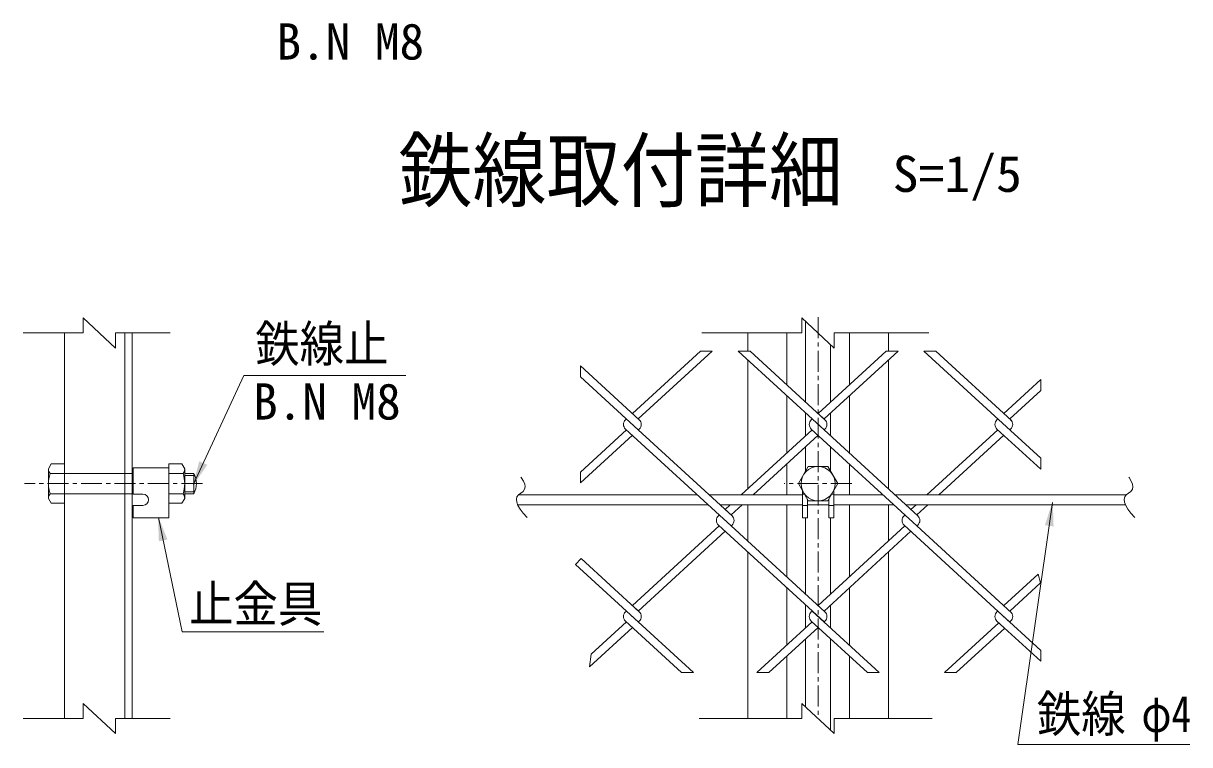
# Model space of a CAD drawing. Units: millimetres, scale not verified, with parts at other scales. Extents: x -4455 to 4455, y -3150 to 3150.
# Drawn here: x 1470 to 2864, y -279 to 583 of the extents above; entities that cross this region are included whole.
import ezdxf
from ezdxf.enums import TextEntityAlignment as Align

# ---------------------------------------------------------------- set-up
doc = ezdxf.new("R2010")
doc.units = ezdxf.units.MM
doc.header["$LTSCALE"] = 20
doc.linetypes.add('DASHED', pattern=[7.5, 6, -1.5])
doc.linetypes.add('USER1', pattern=[2, 1.25, -0.25, 0.25, -0.25])
doc.layers.add('0-7_7詳細', color=3, linetype='Continuous', lineweight=18)
doc.styles.add('ＭＳ ゴシック', font='')
doc.styles.get('ＭＳ ゴシック').set_extended_font_data('MS Gothic')

msp = doc.modelspace()

# ---------------------------------------------------------------- linework, layer by layer
at = {"layer": '0-7_7詳細', "color": 4}
for p, q in [((1541.71, 212.57), (1541.71, 230.57)), ((1580.49, 194.57), (1541.71, 230.57)), ((2439.63, 194.57), (2400.86, 230.57)), ((2400.86, 212.57), (2400.86, 230.57)), ((1541.71, 212.57), (1470.15, 212.57)), ((1580.49, 212.57), (1645.76, 212.57)), ((1580.49, 212.57), (1580.49, 194.57)), ((2400.86, 212.57), (2281.28, 212.57)), ((2439.63, 212.57), (2552.8, 212.57)), ((2439.63, 212.57), (2439.63, 194.57)), ((1580.49, -265.93), (1541.71, -229.93)), ((1541.71, -247.93), (1541.71, -229.93)), ((2439.63, -265.93), (2400.86, -229.93)), ((2400.86, -247.93), (2400.86, -229.93)), ((1541.71, -247.93), (1470.15, -247.93)), ((1580.49, -247.93), (1645.76, -247.93)), ((1580.49, -247.93), (1580.49, -265.93)), ((2400.86, -247.93), (2278.04, -247.93)), ((2439.63, -247.93), (2439.63, -265.93)), ((2439.63, -247.93), (2556.45, -247.93))]:
    msp.add_line(p, q, dxfattribs=at)
at = {"layer": '0-7_7詳細', "color": 7}
for p, q in [((2405.24, 226.5), (2405.24, 130.15)), ((1519.31, 212.57), (1519.31, -247.93)), ((1591.31, 212.57), (1591.31, -247.93)), ((1600.31, 212.57), (1600.31, -247.93)), ((2336.24, 212.57), (2336.24, 190.96)), ((2382.74, 212.57), (2382.74, 150.77)), ((2457.74, 212.57), (2457.74, 150.77)), ((2504.24, 212.57), (2504.24, 190.96)), ((2435.24, 198.64), (2435.24, 130.15)), ((2336.24, 180.36), (2336.24, 26.41)), ((2504.24, 180.36), (2504.24, 26.41)), ((2382.74, 137.75), (2382.74, 69.02)), ((2457.74, 137.75), (2457.74, 69.02)), ((2405.24, 117.13), (2405.24, 89.64)), ((2435.24, 117.13), (2435.24, 89.64)), ((2413.14, 109.89), (2412.07, 108.91)), ((2413.14, 109.89), (2412.07, 108.91)), ((2405.24, 76.62), (2405.24, 47.35)), ((2435.24, 76.62), (2435.24, 47.35)), ((1500.11, 50.36), (1503.44, 56.12)), ((1503.44, 56.12), (1519.31, 56.12)), ((1519.31, 9.08), (1519.31, 56.12)), ((1643.94, 9.08), (1643.94, 56.12)), ((1659.81, 56.12), (1643.94, 56.12)), ((1663.14, 50.36), (1659.81, 56.12)), ((2382.74, 56), (2382.74, 19.24)), ((2457.74, 56), (2457.74, 19.24)), ((1500.11, 14.84), (1500.11, 50.36)), ((1502.17, 44.6), (1519.31, 44.6)), ((1601.34, 51.56), (1601.34, 20.06)), ((1601.34, 51.56), (1643.94, 51.56)), ((1643.94, 51.56), (1643.94, -8.44)), ((1661.08, 44.6), (1643.94, 44.6)), ((1663.14, 14.84), (1663.14, 50.36)), ((1663.14, 44.6), (1673.8, 44.6)), ((1673.8, 20.6), (1673.8, 44.6)), ((1500.11, 14.84), (1503.44, 9.08)), ((1502.17, 20.6), (1519.31, 20.6)), ((1601.34, 20.06), (1613.19, 20.06)), ((1661.08, 20.6), (1643.94, 20.6)), ((1663.14, 20.6), (1673.8, 20.6)), ((2061.92, 19.24), (2275.83, 19.24)), ((2290.04, 19.24), (2401.49, 19.24)), ((2401.49, 24.34), (2401.49, -8.44)), ((2403.96, 20.06), (2401.49, 20.06)), ((2436.52, 20.06), (2438.99, 20.06)), ((2438.99, 24.34), (2438.99, -8.44)), ((2438.99, 19.24), (2497.86, 19.24)), ((2512.07, 19.24), (2788.59, 19.24)), ((1503.44, 9.08), (1519.31, 9.08)), ((1600.31, -115.76), (1600.31, 4.24)), ((1601.34, 6.56), (1601.34, -8.44)), ((1601.34, 6.56), (1613.19, 6.56)), ((2061.2, 7.24), (2288.92, 7.24)), ((2303.13, 7.24), (2401.49, 7.24)), ((2336.24, 7.24), (2336.24, -36.12)), ((2382.74, 7.24), (2382.74, -78.73)), ((2407.49, 6.56), (2401.49, 6.56)), ((2407.49, 13.94), (2407.49, -8.44)), ((2407.49, 7.24), (2432.99, 7.24)), ((2432.99, 6.56), (2438.99, 6.56)), ((2438.99, 7.24), (2510.95, 7.24)), ((2457.74, 7.24), (2457.74, -78.73)), ((2504.24, 7.24), (2504.24, -36.12)), ((2525.16, 7.24), (2787.86, 7.24)), ((1601.34, -8.44), (1643.94, -8.44)), ((2407.49, -8.44), (2401.49, -8.44)), ((2405.24, -8.44), (2405.24, -99.34)), ((2435.24, -8.44), (2435.24, -99.34)), ((2336.24, -49.14), (2336.24, -247.93)), ((2504.24, -49.14), (2504.24, -247.93)), ((2382.74, -91.75), (2382.74, -160.47)), ((2457.74, -91.75), (2457.74, -160.47)), ((2405.24, -112.36), (2405.24, -139.85)), ((2435.24, -112.36), (2435.24, -139.85)), ((2405.24, -152.87), (2405.24, -234)), ((2435.24, -152.87), (2435.24, -261.86)), ((2382.74, -173.49), (2382.74, -247.93)), ((2457.74, -173.49), (2457.74, -247.93))]:
    msp.add_line(p, q, dxfattribs=at)
at = {"layer": '0-7_7詳細', "color": 1, "linetype": 'USER1'}
for p, q in [((2420.24, 231.34), (2420.24, -247.93)), ((1684.19, 32.6), (1471.7, 32.6)), ((2460.54, 32.6), (2379.89, 32.6))]:
    msp.add_line(p, q, dxfattribs=at)
at = {"layer": '0-7_7詳細'}
for p, q in [((2279.58, 190.96), (2198.22, 116.4)), ((2293.79, 190.96), (2205.32, 109.89)), ((2293.79, 190.96), (2279.58, 190.96)), ((2427.35, 96.87), (2324.67, 190.96)), ((2338.88, 190.96), (2324.67, 190.96)), ((2428.42, 108.91), (2338.88, 190.96)), ((2501.61, 190.96), (2420.24, 116.4)), ((2515.82, 190.96), (2427.35, 109.89)), ((2515.82, 190.96), (2501.61, 190.96)), ((2650.45, 95.89), (2546.7, 190.96)), ((2560.91, 190.96), (2546.7, 190.96)), ((2651.52, 107.93), (2560.91, 190.96)), ((2206.39, 108.91), (2136.1, 173.32)), ((2136.1, 173.32), (2136.1, 160.3)), ((2205.32, 96.87), (2136.1, 160.3)), ((2686.44, 156.88), (2642.27, 116.4)), ((2686.44, 143.86), (2686.44, 156.88)), ((2686.44, 143.86), (2649.38, 109.89)), ((2428.42, 108.91), (2420.24, 116.4)), ((2191.11, 109.89), (2190.04, 108.91)), ((2191.11, 109.89), (2190.04, 108.91)), ((2191.11, 109.89), (2190.04, 108.91)), ((2191.11, 109.89), (2190.04, 108.91)), ((2316.34, -17.87), (2190.04, 97.86)), ((2206.39, 97.85), (2205.32, 96.87)), ((2538.36, -17.87), (2412.07, 97.85)), ((2428.42, 97.85), (2427.35, 96.87)), ((2635.17, 109.89), (2634.1, 108.91)), ((2635.17, 109.89), (2634.1, 108.91)), ((2686.44, 49.89), (2634.1, 97.86)), ((2650.45, 97.85), (2649.38, 96.87)), ((2191.11, 96.87), (2136.1, 46.47)), ((2198.22, 90.36), (2136.1, 33.45)), ((2317.41, -5.83), (2205.32, 96.87)), ((2413.14, 96.87), (2328.42, 19.24)), ((2420.24, 90.36), (2342.63, 19.24)), ((2539.43, -5.83), (2427.35, 96.87)), ((2635.17, 96.87), (2550.45, 19.24)), ((2642.27, 90.36), (2564.66, 19.24)), ((2686.44, 62.91), (2650.45, 95.89)), ((2686.44, 49.89), (2686.44, 62.91)), ((2136.1, 46.47), (2136.1, 33.45)), ((2315.33, 7.24), (2309.23, 1.66)), ((2317.41, -5.83), (2309.23, 1.66)), ((2329.54, 7.24), (2316.34, -4.85)), ((2537.35, 7.24), (2531.26, 1.66)), ((2551.56, 7.24), (2538.36, -4.85)), ((2302.13, -4.85), (2301.05, -5.83)), ((2302.13, -4.85), (2301.05, -5.83)), ((2524.15, -4.85), (2523.08, -5.83)), ((2524.15, -4.85), (2523.08, -5.83)), ((2302.13, -17.87), (2198.22, -113.09)), ((2309.23, -24.38), (2205.32, -119.6)), ((2427.35, -132.62), (2301.05, -16.89)), ((2317.41, -16.89), (2316.34, -17.87)), ((2428.42, -120.58), (2316.34, -17.87)), ((2524.15, -17.87), (2420.24, -113.09)), ((2531.26, -24.38), (2427.35, -119.6)), ((2650.45, -133.6), (2523.08, -16.89)), ((2539.43, -16.89), (2538.36, -17.87)), ((2651.52, -121.56), (2538.36, -17.87)), ((2136.87, -56.88), (2130.34, -63.91)), ((2205.32, -132.62), (2130.34, -63.91)), ((2206.39, -120.58), (2136.87, -56.88)), ((2683.28, -75.51), (2642.27, -113.09)), ((2683.28, -75.51), (2686.03, -86.01)), ((2686.03, -86.01), (2649.38, -119.6)), ((2191.11, -119.6), (2190.04, -120.58)), ((2191.11, -119.6), (2190.04, -120.58)), ((2271.34, -193.12), (2191.11, -119.6)), ((2206.39, -120.58), (2198.22, -113.09)), ((2413.14, -119.6), (2412.07, -120.58)), ((2413.14, -119.6), (2412.07, -120.58)), ((2493.37, -193.12), (2413.14, -119.6)), ((2635.17, -119.6), (2634.1, -120.58)), ((2635.17, -119.6), (2634.1, -120.58)), ((2686.59, -166.72), (2635.17, -119.6)), ((2198.22, -139.13), (2146.86, -186.19)), ((2257.13, -193.12), (2190.04, -131.64)), ((2206.39, -131.64), (2205.32, -132.62)), ((2413.14, -132.62), (2347.12, -193.12)), ((2420.24, -139.13), (2361.33, -193.12)), ((2479.16, -193.12), (2412.07, -131.64)), ((2428.42, -131.64), (2427.35, -132.62)), ((2636.24, -133.6), (2571.29, -193.12)), ((2642.27, -139.13), (2634.1, -131.64)), ((2686.37, -179.53), (2634.1, -131.64)), ((2650.45, -131.64), (2649.38, -132.62)), ((2650.45, -131.64), (2649.38, -132.62)), ((2643.34, -140.11), (2585.5, -193.12)), ((2686.59, -166.72), (2686.37, -179.53)), ((2271.34, -193.12), (2257.13, -193.12)), ((2361.33, -193.12), (2347.12, -193.12)), ((2493.37, -193.12), (2479.16, -193.12)), ((2585.5, -193.12), (2571.29, -193.12))]:
    msp.add_line(p, q, dxfattribs=at)
at = {"layer": '0-7_7詳細', "linetype": 'DASHED'}
for p, q in [((1519.31, 44.6), (1601.34, 44.6)), ((1519.31, 20.6), (1601.34, 20.6))]:
    msp.add_line(p, q, dxfattribs=at)
at = {"layer": '0-7_7詳細', "color": 1}
for p, q in [((1663.14, 42.2), (1675.01, 42.2)), ((1663.14, 23), (1675.01, 23))]:
    msp.add_line(p, q, dxfattribs=at)
for points in [[(1927.5, 161.98), (1733.71, 161.98), (1673.58, 31.83)], [(2864.47, -279.24), (2658.96, -279.24), (2700.58, 9.98)]]:
    msp.add_lwpolyline(points, dxfattribs=at)
at = {"layer": '0-7_7詳細'}
msp.add_lwpolyline([(2396.72, 32.6), (2408.48, 52.97), (2432, 52.97), (2443.76, 32.6), (2432, 12.23), (2408.48, 12.23)], close=True, dxfattribs=at)
at = {"layer": '0-7_7詳細', "color": 4}
for points in [[(2065, 40.34), (2065.31, 39.95), (2067.97, 35.75), (2069.54, 31.99), (2070.01, 28.68), (2069.38, 25.8), (2067.66, 23.37), (2064.84, 21.38), (2062.01, 19.37), (2060.26, 16.89), (2059.58, 13.94), (2059.97, 10.5), (2061.44, 6.6), (2063.98, 2.21), (2067.59, -2.64), (2072.28, -7.98)], [(2791.66, 40.34), (2791.97, 39.95), (2794.63, 35.75), (2796.2, 31.99), (2796.67, 28.68), (2796.05, 25.8), (2794.32, 23.37), (2791.51, 21.38), (2788.68, 19.37), (2786.93, 16.89), (2786.24, 13.94), (2786.64, 10.5), (2788.1, 6.6), (2790.64, 2.21), (2794.26, -2.64), (2798.95, -7.98)]]:
    msp.add_lwpolyline(points, dxfattribs=at)
at = {"layer": '0-7_7詳細', "color": 7}
for points in [[(1663.14, 14.84), (1659.81, 9.08), (1643.94, 9.08)], [(2432.99, 13.94), (2432.99, -8.44), (2438.99, -8.44)], [(1829.59, -144.39), (1660.18, -144.39), (1631.55, -7.8)]]:
    msp.add_lwpolyline(points, dxfattribs=at)
at = {"layer": '0-7_7詳細'}
msp.add_lwpolyline([(2191.11, -132.62), (2148.9, -171.3), (2146.86, -186.19)], dxfattribs=at)
msp.add_circle((2420.24, 32.6), 20.4, dxfattribs=at)
for centre, start, end in [((2195.11, 103.38), 132.5, 227.5), ((2201.32, 103.38), 312.5, 47.5), ((2417.14, 103.38), 132.5, 227.5), ((2423.35, 103.38), 312.5, 47.5), ((2639.16, 103.38), 132.5, 227.5), ((2645.38, 103.38), 312.5, 47.5), ((2306.12, -11.36), 132.5, 227.5), ((2312.34, -11.36), 312.5, 47.5), ((2528.15, -11.36), 132.5, 227.5), ((2534.37, -11.36), 312.5, 47.5), ((2195.11, -126.11), 132.5, 227.5), ((2201.32, -126.11), 312.5, 47.5), ((2417.14, -126.11), 132.5, 227.5), ((2423.35, -126.11), 312.5, 47.5), ((2639.16, -126.11), 132.5, 227.5), ((2645.38, -126.11), 312.5, 47.5)]:
    msp.add_arc(centre, 7.5, start, end, dxfattribs=at)
at = {"layer": '0-7_7詳細', "color": 7}
for centre, radius, start, end in [((1509.2, 50.36), 9.09, 180, 219.3382), ((1536.11, 32.6), 36, 160.52878, 199.47122), ((1654.05, 50.36), 9.09, 320.6618, 0), ((1627.14, 32.6), 36, 340.52878, 19.47122), ((1653.01, 32.6), 24, 330, 30), ((1509.2, 14.84), 9.09, 140.6618, 180), ((1613.19, 13.31), 6.75, 270, 90), ((1654.05, 14.84), 9.09, 0, 39.3382)]:
    msp.add_arc(centre, radius, start, end, dxfattribs=at)
at = {"layer": '0-7_7詳細', "color": 1}
for points in [[(1672.74, 30.01), (1680.59, 59.43), (1690.05, 55.06)], [(2700.86, 11.96), (2701.75, -18.47), (2691.43, -16.99)]]:
    msp.add_solid(points, dxfattribs=at)
at = {"layer": '0-7_7詳細', "color": 7}
msp.add_solid([(1631.14, -5.84), (1642.39, -34.13), (1632.19, -36.27)], dxfattribs=at)

# ---------------------------------------------------------------- texts
at = {"layer": '0-7_7詳細', "style": 'ＭＳ ゴシック'}
for p in [(1772.79, 526.28), (1744.78, 96.2)]:
    msp.add_text('B.N M8', height=43.26, dxfattribs=at).set_placement(p, align=Align.BOTTOM_LEFT)
at = {"layer": '0-7_7詳細', "color": 7, "style": 'ＭＳ ゴシック', "width": 0.9}
msp.add_text('鉄線取付詳細', height=72.14, dxfattribs=at).set_placement((1918.55, 349.17), align=Align.BOTTOM_LEFT)
at = {"layer": '0-7_7詳細', "style": 'ＭＳ ゴシック'}
for s, width, p in [('S=1/5', 1.05, (2509.42, 368.15)), ('鉄線止', 0.9, (1747.35, 165.17)), ('止金具', 0.9, (1668.22, -145.67)), ('鉄線', 0.9, (2681.79, -277.06)), ('φ4', 0.8, (2806.89, -277.06))]:
    msp.add_text(s, height=43.26, dxfattribs=dict(at, width=width)).set_placement(p, align=Align.BOTTOM_LEFT)

doc.saveas('drawing.dxf')
